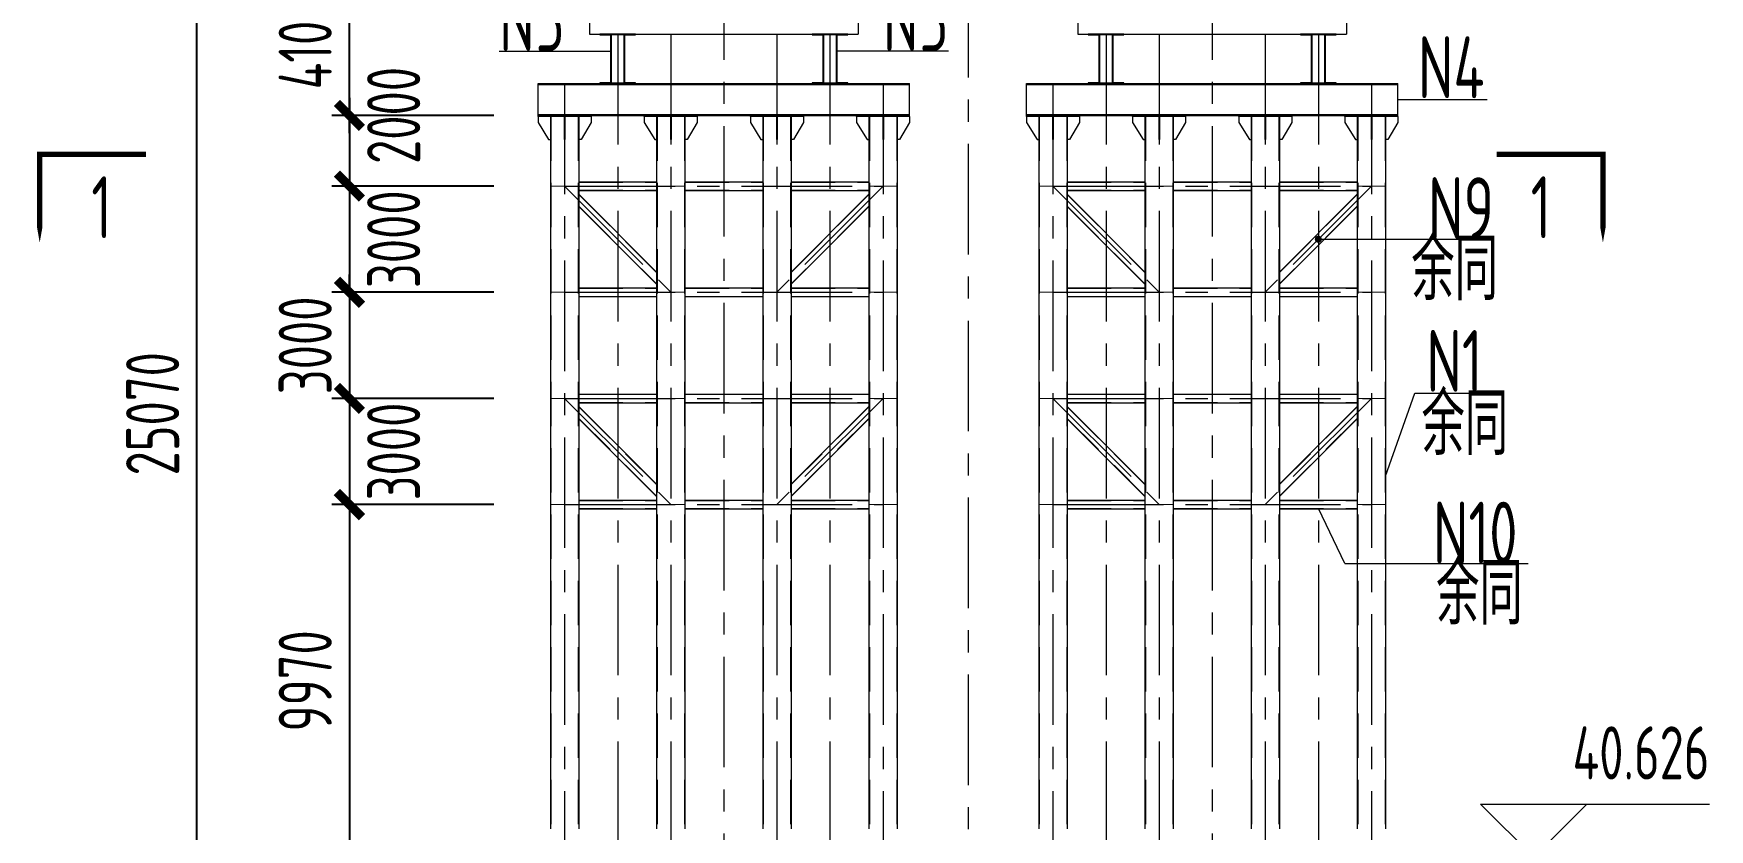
# Model space of a CAD drawing. Extents: x -2876908 to 633791, y -1383861 to 872234.
# Drawn here: x -1196440 to -1149081, y -336031 to -313532 of the extents above; entities that cross this region are included whole.
import ezdxf
from ezdxf.enums import TextEntityAlignment as Align

# ---------------------------------------------------------------- set-up
doc = ezdxf.new("R2010")
doc.units = 0
doc.header["$LTSCALE"] = 5
doc.header["$MEASUREMENT"] = 0
for name, pattern in [('CENTER', [2, 1.25, -0.25, 0.25, -0.25]), ('DASH', [0.35, 0.25, -0.1]), ('DASHED', [0.75, 0.5, -0.25])]:
    doc.linetypes.add(name, pattern=pattern)
doc.layers.get('0').update_dxf_attribs({"linetype": 'CONTINUOUS', "lineweight": 25})
doc.layers.get('DEFPOINTS').update_dxf_attribs({"color": 35, "linetype": 'CONTINUOUS', "lineweight": 13})
for name, color, linetype, lineweight in [('3中心线', 6, 'CENTER', 18), ('4虚线', 2, 'DASHED', 18), ('5标注', 3, 'CONTINUOUS', 15), ('6文本', 7, 'CONTINUOUS', 15), ('8轮廓线', 4, 'CONTINUOUS', 15), ('DIM', 3, 'CONTINUOUS', 0), ('REIND', 1, 'CONTINUOUS', 0), ('THIN', 7, 'CONTINUOUS', 0)]:
    doc.layers.add(name, color=color, linetype=linetype, lineweight=lineweight)
doc.styles.add('TSSD_Dimension', font='tssdeng.shx', dxfattribs={"width": 0.7, "bigfont": 'hztxt.shx'})
doc.styles.add('TSSD_NORM', font='tssdeng.shx', dxfattribs={"width": 0.7, "bigfont": 'hztxt.shx'})
doc.dimstyles.new('TSSD_100_100', dxfattribs={"dimtxt": 300, "dimasz": 100, "dimexe": 100, "dimexo": 250, "dimgap": 100, "dimtad": 1, "dimdec": 0, "dimzin": 0, "dimdsep": 46, "dimtxsty": 'TSSD_Dimension', "dimblk": 'ARCHTICK', "dimblk1": 'ARCHTICK', "dimblk2": 'ARCHTICK', "dimcen": 0, "dimdle": 100, "dimclrt": 7, "dimadec": 0, "dimazin": 0, "dimtfac": 1, "dimtdec": 0, "dimtix": 1, "dimtmove": 2, "dimatfit": 3, "dimfxl": 1, "dimtolj": 1, "dimtzin": 0, "dimarcsym": 0})

# ---------------------------------------------------------------- blocks, each defined once
blk = doc.blocks.new('_ArchTick')
at = {"color": 0, "linetype": 'ByBlock', "const_width": 0.5}
blk.add_lwpolyline([(-0.707, -0.707), (0.707, 0.707)], dxfattribs=at)
blk = doc.blocks.new('*D2017')
at = {"layer": 'DEFPOINTS', "color": 0, "transparency": 16777216}
for p in [(-1187513, -311747), (-1182183, -311747), (-1182183, -315847)]:
    blk.add_point(p, dxfattribs=at)
at = {"layer": 'DIM', "color": 0, "lineweight": -2, "transparency": 16777216}
for p, q in [((-1187513, -316347), (-1187513, -311247)), ((-1183433, -311747), (-1188013, -311747)), ((-1183433, -315847), (-1188013, -315847))]:
    blk.add_line(p, q, dxfattribs=at)
at = {"layer": 'DIM', "color": 0, "lineweight": -2, "transparency": 16777216, "xscale": 500, "yscale": 500, "zscale": 500}
for p, rotation in [((-1187513, -311747), 90), ((-1187513, -315847), 270)]:
    blk.add_blockref('_ArchTick', p, dxfattribs=dict(at, rotation=rotation))
at = {"layer": 'DIM', "color": 7, "transparency": 16777216, "insert": (-1188763, -313797), "char_height": 1500, "attachment_point": 5, "rotation": 90, "style": 'TSSD_Dimension'}
blk.add_mtext('\\A1;4100', dxfattribs=at)
blk = doc.blocks.new('*D2018')
at = {"layer": 'DEFPOINTS', "color": 0, "transparency": 16777216}
for p in [(-1182183, -315847), (-1187513, -317847), (-1182183, -317847)]:
    blk.add_point(p, dxfattribs=at)
at = {"layer": 'DIM', "color": 0, "lineweight": -2, "transparency": 16777216}
for p, q in [((-1187513, -315347), (-1187513, -318347)), ((-1183433, -315847), (-1188013, -315847)), ((-1183433, -317847), (-1188013, -317847))]:
    blk.add_line(p, q, dxfattribs=at)
at = {"layer": 'DIM', "color": 0, "lineweight": -2, "transparency": 16777216, "xscale": 500, "yscale": 500, "zscale": 500}
for p, rotation in [((-1187513, -315847), 90), ((-1187513, -317847), 270)]:
    blk.add_blockref('_ArchTick', p, dxfattribs=dict(at, rotation=rotation))
at = {"layer": 'DIM', "color": 7, "transparency": 16777216, "insert": (-1186263, -315847), "char_height": 1500, "attachment_point": 5, "rotation": 90, "style": 'TSSD_Dimension'}
blk.add_mtext('\\A1;2000', dxfattribs=at)
blk = doc.blocks.new('*D2019')
at = {"layer": 'DEFPOINTS', "color": 0, "transparency": 16777216}
for p in [(-1182183, -317847), (-1187513, -320847), (-1182183, -320847)]:
    blk.add_point(p, dxfattribs=at)
at = {"layer": 'DIM', "color": 0, "lineweight": -2, "transparency": 16777216}
for p, q in [((-1187513, -317347), (-1187513, -321347)), ((-1183433, -317847), (-1188013, -317847)), ((-1183433, -320847), (-1188013, -320847))]:
    blk.add_line(p, q, dxfattribs=at)
at = {"layer": 'DIM', "color": 0, "lineweight": -2, "transparency": 16777216, "xscale": 500, "yscale": 500, "zscale": 500}
for p, rotation in [((-1187513, -317847), 90), ((-1187513, -320847), 270)]:
    blk.add_blockref('_ArchTick', p, dxfattribs=dict(at, rotation=rotation))
at = {"layer": 'DIM', "color": 7, "transparency": 16777216, "insert": (-1186263, -319347), "char_height": 1500, "attachment_point": 5, "rotation": 90, "style": 'TSSD_Dimension'}
blk.add_mtext('\\A1;3000', dxfattribs=at)
blk = doc.blocks.new('*D2020')
at = {"layer": 'DEFPOINTS', "color": 0, "transparency": 16777216}
for p in [(-1182183, -320847), (-1187513, -323847), (-1182183, -323847)]:
    blk.add_point(p, dxfattribs=at)
at = {"layer": 'DIM', "color": 0, "lineweight": -2, "transparency": 16777216}
for p, q in [((-1187513, -320847), (-1187513, -320347)), ((-1183433, -320847), (-1188013, -320847)), ((-1187513, -320847), (-1187513, -323847)), ((-1183433, -323847), (-1188013, -323847)), ((-1187513, -323847), (-1187513, -324347))]:
    blk.add_line(p, q, dxfattribs=at)
at = {"layer": 'DIM', "color": 0, "lineweight": -2, "transparency": 16777216, "xscale": 500, "yscale": 500, "zscale": 500}
for p, rotation in [((-1187513, -320847), 270), ((-1187513, -323847), 90)]:
    blk.add_blockref('_ArchTick', p, dxfattribs=dict(at, rotation=rotation))
at = {"layer": 'DIM', "color": 7, "transparency": 16777216, "insert": (-1188763, -322347), "char_height": 1500, "attachment_point": 5, "rotation": 90, "style": 'TSSD_Dimension'}
blk.add_mtext('\\A1;3000', dxfattribs=at)
blk = doc.blocks.new('*D2021')
at = {"layer": 'DEFPOINTS', "color": 0, "transparency": 16777216}
for p in [(-1182183, -323847), (-1187513, -326847), (-1182183, -326847)]:
    blk.add_point(p, dxfattribs=at)
at = {"layer": 'DIM', "color": 0, "lineweight": -2, "transparency": 16777216}
for p, q in [((-1187513, -323347), (-1187513, -327347)), ((-1183433, -323847), (-1188013, -323847)), ((-1183433, -326847), (-1188013, -326847))]:
    blk.add_line(p, q, dxfattribs=at)
at = {"layer": 'DIM', "color": 0, "lineweight": -2, "transparency": 16777216, "xscale": 500, "yscale": 500, "zscale": 500}
for p, rotation in [((-1187513, -323847), 90), ((-1187513, -326847), 270)]:
    blk.add_blockref('_ArchTick', p, dxfattribs=dict(at, rotation=rotation))
at = {"layer": 'DIM', "color": 7, "transparency": 16777216, "insert": (-1186263, -325347), "char_height": 1500, "attachment_point": 5, "rotation": 90, "style": 'TSSD_Dimension'}
blk.add_mtext('\\A1;3000', dxfattribs=at)
blk = doc.blocks.new('*D2022')
at = {"layer": 'DEFPOINTS', "color": 0, "transparency": 16777216}
for p in [(-1182183, -326847), (-1187513, -336816), (-1182183, -336816)]:
    blk.add_point(p, dxfattribs=at)
at = {"layer": 'DIM', "color": 0, "lineweight": -2, "transparency": 16777216}
for p, q in [((-1187513, -326347), (-1187513, -337316)), ((-1183433, -326847), (-1188013, -326847)), ((-1183433, -336816), (-1188013, -336816))]:
    blk.add_line(p, q, dxfattribs=at)
at = {"layer": 'DIM', "color": 0, "lineweight": -2, "transparency": 16777216, "xscale": 500, "yscale": 500, "zscale": 500}
for p, rotation in [((-1187513, -326847), 90), ((-1187513, -336816), 270)]:
    blk.add_blockref('_ArchTick', p, dxfattribs=dict(at, rotation=rotation))
at = {"layer": 'DIM', "color": 7, "transparency": 16777216, "insert": (-1188763, -331831), "char_height": 1500, "attachment_point": 5, "rotation": 90, "style": 'TSSD_Dimension'}
blk.add_mtext('\\A1;9970', dxfattribs=at)
blk = doc.blocks.new('*D2024')
at = {"layer": 'DEFPOINTS', "color": 0, "transparency": 16777216}
for p in [(-1191824, -311747), (-1182183, -311747), (-1182183, -336816)]:
    blk.add_point(p, dxfattribs=at)
at = {"layer": 'DIM', "color": 0, "lineweight": -2, "transparency": 16777216}
for p, q in [((-1191824, -337316), (-1191824, -311247)), ((-1183433, -311747), (-1192324, -311747)), ((-1183433, -336816), (-1192324, -336816))]:
    blk.add_line(p, q, dxfattribs=at)
at = {"layer": 'DIM', "color": 0, "lineweight": -2, "transparency": 16777216, "xscale": 500, "yscale": 500, "zscale": 500}
for p, rotation in [((-1191824, -311747), 90), ((-1191824, -336816), 270)]:
    blk.add_blockref('_ArchTick', p, dxfattribs=dict(at, rotation=rotation))
at = {"layer": 'DIM', "color": 7, "transparency": 16777216, "insert": (-1193074, -324281), "char_height": 1500, "attachment_point": 5, "rotation": 90, "style": 'TSSD_Dimension'}
blk.add_mtext('\\A1;25070', dxfattribs=at)

msp = doc.modelspace()

# ---------------------------------------------------------------- linework, layer by layer
at = {"layer": '3中心线', "ltscale": 500}
for p, q in [((-1170033.179, -291651.397), (-1170033.179, -368699.981)), ((-1176933.176, -311146.636), (-1176933.176, -356817.124)), ((-1163133.182, -311146.636), (-1163133.182, -356817.124)), ((-1179933.176, -313546.636), (-1179933.176, -356817.124)), ((-1178433.176, -313546.636), (-1178433.176, -356817.124)), ((-1175433.176, -313546.636), (-1175433.176, -356817.124)), ((-1173933.176, -313546.636), (-1173933.176, -356817.124)), ((-1166133.182, -313546.636), (-1166133.182, -356817.124)), ((-1164633.182, -313546.636), (-1164633.182, -356817.124)), ((-1161633.182, -313546.636), (-1161633.182, -356817.124)), ((-1160133.182, -313546.636), (-1160133.182, -356817.124)), ((-1181433.176, -314946.636), (-1181433.176, -356817.124)), ((-1172433.176, -314946.636), (-1172433.176, -356817.124)), ((-1167633.182, -314946.636), (-1167633.182, -356817.124)), ((-1158633.182, -314946.636), (-1158633.182, -356817.124)), ((-1181433.176, -317846.636), (-1172433.176, -317846.636)), ((-1181433.176, -317846.636), (-1178433.176, -320846.636)), ((-1172433.176, -317846.636), (-1175433.176, -320846.636)), ((-1167633.182, -317846.636), (-1158633.182, -317846.636)), ((-1167633.182, -317846.636), (-1164633.182, -320846.636)), ((-1158633.182, -317846.636), (-1161633.182, -320846.636)), ((-1181433.176, -320846.636), (-1172433.176, -320846.636)), ((-1167633.182, -320846.636), (-1158633.182, -320846.636)), ((-1181433.176, -323846.636), (-1172433.176, -323846.636)), ((-1181433.176, -323846.636), (-1178433.176, -326846.636)), ((-1172433.176, -323846.636), (-1175433.176, -326846.636)), ((-1167633.182, -323846.636), (-1158633.182, -323846.636)), ((-1167633.182, -323846.636), (-1164633.182, -326846.636)), ((-1158633.182, -323846.636), (-1161633.182, -326846.636)), ((-1181433.176, -326846.636), (-1172433.176, -326846.636)), ((-1167633.182, -326846.636), (-1158633.182, -326846.636))]:
    msp.add_line(p, q, dxfattribs=at)
at = {"layer": '4虚线', "ltscale": 500}
for p, q in [((-1181821.176, -315876.636), (-1181821.176, -356817.124)), ((-1181045.176, -315876.636), (-1181045.176, -356817.124)), ((-1178821.176, -315876.636), (-1178821.176, -356817.124)), ((-1178045.176, -315876.636), (-1178045.176, -356817.124)), ((-1175821.176, -315876.636), (-1175821.176, -356817.124)), ((-1175045.176, -315876.636), (-1175045.176, -356817.124)), ((-1172821.176, -315876.636), (-1172821.176, -356817.124)), ((-1172045.176, -315876.636), (-1172045.176, -356817.124)), ((-1168021.182, -315876.636), (-1168021.182, -356817.124)), ((-1167245.182, -315876.636), (-1167245.182, -356817.124)), ((-1165021.182, -315876.636), (-1165021.182, -356817.124)), ((-1164245.182, -315876.636), (-1164245.182, -356817.124)), ((-1162021.182, -315876.636), (-1162021.182, -356817.124)), ((-1161245.182, -315876.636), (-1161245.182, -356817.124)), ((-1159021.182, -315876.636), (-1159021.182, -356817.124)), ((-1158245.182, -315876.636), (-1158245.182, -356817.124)), ((-1181033.176, -317730.636), (-1178833.176, -317730.636)), ((-1178033.176, -317730.636), (-1175833.176, -317730.636)), ((-1175033.176, -317730.636), (-1172833.176, -317730.636)), ((-1167233.182, -317730.636), (-1165033.182, -317730.636)), ((-1164233.182, -317730.636), (-1162033.182, -317730.636)), ((-1161233.182, -317730.636), (-1159033.182, -317730.636)), ((-1181033.176, -317962.636), (-1178833.176, -317962.636)), ((-1181033.176, -318082.587), (-1178833.176, -320282.587)), ((-1178033.176, -317962.636), (-1175833.176, -317962.636)), ((-1175033.176, -317962.636), (-1172833.176, -317962.636)), ((-1172833.176, -318082.587), (-1175033.176, -320282.587)), ((-1167233.182, -317962.636), (-1165033.182, -317962.636)), ((-1167233.182, -318082.587), (-1165033.182, -320282.587)), ((-1164233.182, -317962.636), (-1162033.182, -317962.636)), ((-1161233.182, -317962.636), (-1159033.182, -317962.636)), ((-1159033.182, -318082.587), (-1161233.182, -320282.587)), ((-1181033.176, -318410.685), (-1178833.176, -320610.685)), ((-1172833.176, -318410.685), (-1175033.176, -320610.685)), ((-1167233.182, -318410.685), (-1165033.182, -320610.685)), ((-1159033.182, -318410.685), (-1161233.182, -320610.685)), ((-1181033.176, -320730.636), (-1178833.176, -320730.636)), ((-1181033.176, -320962.636), (-1178833.176, -320962.636)), ((-1178033.176, -320730.636), (-1175833.176, -320730.636)), ((-1178033.176, -320962.636), (-1175833.176, -320962.636)), ((-1175033.176, -320730.636), (-1172833.176, -320730.636)), ((-1175033.176, -320962.636), (-1172833.176, -320962.636)), ((-1167233.182, -320730.636), (-1165033.182, -320730.636)), ((-1167233.182, -320962.636), (-1165033.182, -320962.636)), ((-1164233.182, -320730.636), (-1162033.182, -320730.636)), ((-1164233.182, -320962.636), (-1162033.182, -320962.636)), ((-1161233.182, -320730.636), (-1159033.182, -320730.636)), ((-1161233.182, -320962.636), (-1159033.182, -320962.636)), ((-1181033.176, -323730.636), (-1178833.176, -323730.636)), ((-1178033.176, -323730.636), (-1175833.176, -323730.636)), ((-1175033.176, -323730.636), (-1172833.176, -323730.636)), ((-1167233.182, -323730.636), (-1165033.182, -323730.636)), ((-1164233.182, -323730.636), (-1162033.182, -323730.636)), ((-1161233.182, -323730.636), (-1159033.182, -323730.636)), ((-1181033.176, -323962.636), (-1178833.176, -323962.636)), ((-1181033.176, -324082.587), (-1178833.176, -326282.587)), ((-1181033.176, -324410.685), (-1178833.176, -326610.685)), ((-1178033.176, -323962.636), (-1175833.176, -323962.636)), ((-1175033.176, -323962.636), (-1172833.176, -323962.636)), ((-1172833.176, -324082.587), (-1175033.176, -326282.587)), ((-1172833.176, -324410.685), (-1175033.176, -326610.685)), ((-1167233.182, -323962.636), (-1165033.182, -323962.636)), ((-1167233.182, -324082.587), (-1165033.182, -326282.587)), ((-1167233.182, -324410.685), (-1165033.182, -326610.685)), ((-1164233.182, -323962.636), (-1162033.182, -323962.636)), ((-1161233.182, -323962.636), (-1159033.182, -323962.636)), ((-1159033.182, -324082.587), (-1161233.182, -326282.587)), ((-1159033.182, -324410.685), (-1161233.182, -326610.685)), ((-1181033.176, -326730.636), (-1178833.176, -326730.636)), ((-1178033.176, -326730.636), (-1175833.176, -326730.636)), ((-1175033.176, -326730.636), (-1172833.176, -326730.636)), ((-1167233.182, -326730.636), (-1165033.182, -326730.636)), ((-1164233.182, -326730.636), (-1162033.182, -326730.636)), ((-1161233.182, -326730.636), (-1159033.182, -326730.636)), ((-1181033.176, -326962.636), (-1178833.176, -326962.636)), ((-1178033.176, -326962.636), (-1175833.176, -326962.636)), ((-1175033.176, -326962.636), (-1172833.176, -326962.636)), ((-1167233.182, -326962.636), (-1165033.182, -326962.636)), ((-1164233.182, -326962.636), (-1162033.182, -326962.636)), ((-1161233.182, -326962.636), (-1159033.182, -326962.636))]:
    msp.add_line(p, q, dxfattribs=at)
at = {"layer": '5标注'}
for p, q in [((-1183283.07, -314029), (-1180133.176, -314029)), ((-1170583.282, -314029), (-1173733.176, -314029)), ((-1157883.182, -315396.636), (-1155364.856, -315396.636)), ((-1160133.182, -319346.636), (-1155339.074, -319346.636)), ((-1159385.673, -328516.027), (-1160133.182, -326962.636)), ((-1159385.673, -328516.027), (-1154208.288, -328516.027))]:
    msp.add_line(p, q, dxfattribs=at)
at = {"layer": '5标注', "flags": 128}
for points in [[(-1193265.204, -316942.849, 150, 150, 0), (-1196265.204, -316942.849, 150, 150, 0), (-1196265.204, -318442.849, 350, 0, 0), (-1196265.204, -319442.849, 0, 0, 0)], [(-1155091.838, -316942.849, 150, 150, 0), (-1152091.838, -316942.849, 150, 150, 0), (-1152091.838, -318442.849, 350, 0, 0), (-1152091.838, -319442.849, 0, 0, 0)]]:
    msp.add_lwpolyline(points, format="xyseb", dxfattribs=at)
at = {"layer": '5标注', "linetype": 'DASH', "ltscale": 100, "const_width": 30, "flags": 128}
for points in [[(-1181833.176, -317846.636), (-1181033.176, -317846.636)], [(-1178833.176, -317846.636), (-1178033.176, -317846.636)], [(-1175833.176, -317846.636), (-1175033.176, -317846.636)], [(-1172833.176, -317846.636), (-1172033.176, -317846.636)], [(-1168033.182, -317846.636), (-1167233.182, -317846.636)], [(-1165033.182, -317846.636), (-1164233.182, -317846.636)], [(-1162033.182, -317846.636), (-1161233.182, -317846.636)], [(-1159033.182, -317846.636), (-1158233.182, -317846.636)], [(-1181833.176, -320846.636), (-1181033.176, -320846.636)], [(-1178833.176, -320846.636), (-1178033.176, -320846.636)], [(-1175833.176, -320846.636), (-1175033.176, -320846.636)], [(-1172833.176, -320846.636), (-1172033.176, -320846.636)], [(-1168033.182, -320846.636), (-1167233.182, -320846.636)], [(-1165033.182, -320846.636), (-1164233.182, -320846.636)], [(-1162033.182, -320846.636), (-1161233.182, -320846.636)], [(-1159033.182, -320846.636), (-1158233.182, -320846.636)], [(-1181833.176, -323846.636), (-1181033.176, -323846.636)], [(-1178833.176, -323846.636), (-1178033.176, -323846.636)], [(-1175833.176, -323846.636), (-1175033.176, -323846.636)], [(-1172833.176, -323846.636), (-1172033.176, -323846.636)], [(-1168033.182, -323846.636), (-1167233.182, -323846.636)], [(-1165033.182, -323846.636), (-1164233.182, -323846.636)], [(-1162033.182, -323846.636), (-1161233.182, -323846.636)], [(-1159033.182, -323846.636), (-1158233.182, -323846.636)], [(-1181833.176, -326846.636), (-1181033.176, -326846.636)], [(-1178833.176, -326846.636), (-1178033.176, -326846.636)], [(-1175833.176, -326846.636), (-1175033.176, -326846.636)], [(-1172833.176, -326846.636), (-1172033.176, -326846.636)], [(-1168033.182, -326846.636), (-1167233.182, -326846.636)], [(-1165033.182, -326846.636), (-1164233.182, -326846.636)], [(-1162033.182, -326846.636), (-1161233.182, -326846.636)], [(-1159033.182, -326846.636), (-1158233.182, -326846.636)]]:
    msp.add_lwpolyline(points, dxfattribs=at)
at = {"layer": '5标注'}
msp.add_lwpolyline([(-1158233.182, -326046.477), (-1157410.087, -323696.291), (-1155057.972, -323696.291)], dxfattribs=at)
at = {"layer": '8轮廓线'}
for p, q in [((-1180733.176, -311746.636), (-1180733.176, -313546.636)), ((-1173133.176, -311746.636), (-1173133.176, -313546.636)), ((-1166933.182, -311746.636), (-1166933.182, -313546.636)), ((-1159333.182, -311746.636), (-1159333.182, -313546.636)), ((-1180733.176, -313546.636), (-1173133.176, -313546.636)), ((-1166933.182, -313546.636), (-1159333.182, -313546.636)), ((-1182183.176, -315846.636), (-1182183.176, -314946.636)), ((-1182183.176, -314946.636), (-1171683.176, -314946.636)), ((-1182183.176, -314970.636), (-1171683.176, -314970.636)), ((-1171683.176, -315846.636), (-1171683.176, -314946.636)), ((-1168383.182, -315846.636), (-1168383.182, -314946.636)), ((-1168383.182, -314946.636), (-1157883.182, -314946.636)), ((-1168383.182, -314970.636), (-1157883.182, -314970.636)), ((-1157883.182, -315846.636), (-1157883.182, -314946.636)), ((-1182183.176, -315822.636), (-1171683.176, -315822.636)), ((-1182183.176, -315876.636), (-1182183.176, -315846.636)), ((-1182183.176, -315846.636), (-1180683.176, -315846.636)), ((-1182183.176, -315846.636), (-1171683.176, -315846.636)), ((-1180683.176, -315876.636), (-1182183.176, -315876.636)), ((-1182183.176, -315876.636), (-1182183.176, -316046.636)), ((-1181833.176, -315876.636), (-1181833.176, -336016.318)), ((-1181443.176, -315876.636), (-1181443.176, -316526.636)), ((-1181423.176, -315876.636), (-1181423.176, -316526.636)), ((-1181033.176, -315876.636), (-1181033.176, -336016.318)), ((-1180683.176, -315876.636), (-1180683.176, -315846.636)), ((-1180683.176, -315876.636), (-1180683.176, -316046.636)), ((-1179183.176, -315876.636), (-1179183.176, -315846.636)), ((-1179183.176, -315846.636), (-1177683.176, -315846.636)), ((-1177683.176, -315876.636), (-1179183.176, -315876.636)), ((-1179183.176, -315876.636), (-1179183.176, -316046.636)), ((-1178833.176, -315876.636), (-1178833.176, -336016.318)), ((-1178443.176, -315876.636), (-1178443.176, -316526.636)), ((-1178423.176, -315876.636), (-1178423.176, -316526.636)), ((-1178033.176, -315876.636), (-1178033.176, -336016.318)), ((-1177683.176, -315876.636), (-1177683.176, -315846.636)), ((-1177683.176, -315876.636), (-1177683.176, -316046.636)), ((-1176183.176, -315876.636), (-1176183.176, -315846.636)), ((-1176183.176, -315846.636), (-1174683.176, -315846.636)), ((-1174683.176, -315876.636), (-1176183.176, -315876.636)), ((-1176183.176, -315876.636), (-1176183.176, -316046.636)), ((-1175833.176, -315876.636), (-1175833.176, -336016.318)), ((-1175443.176, -315876.636), (-1175443.176, -316526.636)), ((-1175423.176, -315876.636), (-1175423.176, -316526.636)), ((-1175033.176, -315876.636), (-1175033.176, -336016.318)), ((-1174683.176, -315876.636), (-1174683.176, -315846.636)), ((-1174683.176, -315876.636), (-1174683.176, -316046.636)), ((-1173183.176, -315876.636), (-1173183.176, -315846.636)), ((-1173183.176, -315846.636), (-1171683.176, -315846.636)), ((-1171683.176, -315876.636), (-1173183.176, -315876.636)), ((-1173183.176, -315876.636), (-1173183.176, -316046.636)), ((-1172833.176, -315876.636), (-1172833.176, -336016.318)), ((-1172443.176, -315876.636), (-1172443.176, -316526.636)), ((-1172423.176, -315876.636), (-1172423.176, -316526.636)), ((-1172033.176, -315876.636), (-1172033.176, -336016.318)), ((-1171683.176, -315876.636), (-1171683.176, -315846.636)), ((-1171683.176, -315876.636), (-1171683.176, -316046.636)), ((-1168383.182, -315822.636), (-1157883.182, -315822.636)), ((-1168383.182, -315876.636), (-1168383.182, -315846.636)), ((-1168383.182, -315846.636), (-1166883.182, -315846.636)), ((-1168383.182, -315846.636), (-1157883.182, -315846.636)), ((-1166883.182, -315876.636), (-1168383.182, -315876.636)), ((-1168383.182, -315876.636), (-1168383.182, -316046.636)), ((-1168033.182, -315876.636), (-1168033.182, -336016.318)), ((-1167643.182, -315876.636), (-1167643.182, -316526.636)), ((-1167623.182, -315876.636), (-1167623.182, -316526.636)), ((-1167233.182, -315876.636), (-1167233.182, -336016.318)), ((-1166883.182, -315876.636), (-1166883.182, -315846.636)), ((-1166883.182, -315876.636), (-1166883.182, -316046.636)), ((-1165383.182, -315876.636), (-1165383.182, -315846.636)), ((-1165383.182, -315846.636), (-1163883.182, -315846.636)), ((-1163883.182, -315876.636), (-1165383.182, -315876.636)), ((-1165383.182, -315876.636), (-1165383.182, -316046.636)), ((-1165033.182, -315876.636), (-1165033.182, -336016.318)), ((-1164643.182, -315876.636), (-1164643.182, -316526.636)), ((-1164623.182, -315876.636), (-1164623.182, -316526.636)), ((-1164233.182, -315876.636), (-1164233.182, -336016.318)), ((-1163883.182, -315876.636), (-1163883.182, -315846.636)), ((-1163883.182, -315876.636), (-1163883.182, -316046.636)), ((-1162383.182, -315876.636), (-1162383.182, -315846.636)), ((-1162383.182, -315846.636), (-1160883.182, -315846.636)), ((-1160883.182, -315876.636), (-1162383.182, -315876.636)), ((-1162383.182, -315876.636), (-1162383.182, -316046.636)), ((-1162033.182, -315876.636), (-1162033.182, -336016.318)), ((-1161643.182, -315876.636), (-1161643.182, -316526.636)), ((-1161623.182, -315876.636), (-1161623.182, -316526.636)), ((-1161233.182, -315876.636), (-1161233.182, -336016.318)), ((-1160883.182, -315876.636), (-1160883.182, -315846.636)), ((-1160883.182, -315876.636), (-1160883.182, -316046.636)), ((-1159383.182, -315876.636), (-1159383.182, -315846.636)), ((-1159383.182, -315846.636), (-1157883.182, -315846.636)), ((-1157883.182, -315876.636), (-1159383.182, -315876.636)), ((-1159383.182, -315876.636), (-1159383.182, -316046.636)), ((-1159033.182, -315876.636), (-1159033.182, -336016.318)), ((-1158643.182, -315876.636), (-1158643.182, -316526.636)), ((-1158623.182, -315876.636), (-1158623.182, -316526.636)), ((-1158233.182, -315876.636), (-1158233.182, -336016.318)), ((-1157883.182, -315876.636), (-1157883.182, -315846.636)), ((-1157883.182, -315876.636), (-1157883.182, -316046.636)), ((-1182183.176, -316046.636), (-1181883.176, -316526.636)), ((-1180683.176, -316046.636), (-1180967.472, -316526.636)), ((-1179183.176, -316046.636), (-1178883.176, -316526.636)), ((-1177683.176, -316046.636), (-1177967.472, -316526.636)), ((-1176183.176, -316046.636), (-1175883.176, -316526.636)), ((-1174683.176, -316046.636), (-1174967.472, -316526.636)), ((-1173183.176, -316046.636), (-1172883.176, -316526.636)), ((-1171683.176, -316046.636), (-1171967.472, -316526.636)), ((-1168383.182, -316046.636), (-1168083.182, -316526.636)), ((-1166883.182, -316046.636), (-1167167.478, -316526.636)), ((-1165383.182, -316046.636), (-1165083.182, -316526.636)), ((-1163883.182, -316046.636), (-1164167.478, -316526.636)), ((-1162383.182, -316046.636), (-1162083.182, -316526.636)), ((-1160883.182, -316046.636), (-1161167.478, -316526.636)), ((-1159383.182, -316046.636), (-1159083.182, -316526.636)), ((-1157883.182, -316046.636), (-1158167.478, -316526.636)), ((-1181883.176, -316526.636), (-1181833.176, -316526.636)), ((-1181423.176, -316526.636), (-1181443.176, -316526.636)), ((-1180967.472, -316526.636), (-1181033.176, -316526.636)), ((-1178883.176, -316526.636), (-1178833.176, -316526.636)), ((-1178423.176, -316526.636), (-1178443.176, -316526.636)), ((-1177967.472, -316526.636), (-1178033.176, -316526.636)), ((-1175883.176, -316526.636), (-1175833.176, -316526.636)), ((-1175423.176, -316526.636), (-1175443.176, -316526.636)), ((-1174967.472, -316526.636), (-1175033.176, -316526.636)), ((-1172883.176, -316526.636), (-1172833.176, -316526.636)), ((-1172423.176, -316526.636), (-1172443.176, -316526.636)), ((-1171967.472, -316526.636), (-1172033.176, -316526.636)), ((-1168083.182, -316526.636), (-1168033.182, -316526.636)), ((-1167623.182, -316526.636), (-1167643.182, -316526.636)), ((-1167167.478, -316526.636), (-1167233.182, -316526.636)), ((-1165083.182, -316526.636), (-1165033.182, -316526.636)), ((-1164623.182, -316526.636), (-1164643.182, -316526.636)), ((-1164167.478, -316526.636), (-1164233.182, -316526.636)), ((-1162083.182, -316526.636), (-1162033.182, -316526.636)), ((-1161623.182, -316526.636), (-1161643.182, -316526.636)), ((-1161167.478, -316526.636), (-1161233.182, -316526.636)), ((-1159083.182, -316526.636), (-1159033.182, -316526.636)), ((-1158623.182, -316526.636), (-1158643.182, -316526.636)), ((-1158167.478, -316526.636), (-1158233.182, -316526.636)), ((-1181033.176, -317724.136), (-1178833.176, -317724.136)), ((-1178033.176, -317724.136), (-1175833.176, -317724.136)), ((-1175033.176, -317724.136), (-1172833.176, -317724.136)), ((-1167233.182, -317724.136), (-1165033.182, -317724.136)), ((-1164233.182, -317724.136), (-1162033.182, -317724.136)), ((-1161233.182, -317724.136), (-1159033.182, -317724.136)), ((-1181033.176, -317969.136), (-1178833.176, -317969.136)), ((-1181033.176, -318073.395), (-1178833.176, -320273.395)), ((-1178033.176, -317969.136), (-1175833.176, -317969.136)), ((-1175033.176, -317969.136), (-1172833.176, -317969.136)), ((-1172833.176, -318073.395), (-1175033.176, -320273.395)), ((-1167233.182, -317969.136), (-1165033.182, -317969.136)), ((-1167233.182, -318073.395), (-1165033.182, -320273.395)), ((-1164233.182, -317969.136), (-1162033.182, -317969.136)), ((-1161233.182, -317969.136), (-1159033.182, -317969.136)), ((-1159033.182, -318073.395), (-1161233.182, -320273.395)), ((-1181033.176, -318419.877), (-1178833.176, -320619.877)), ((-1172833.176, -318419.877), (-1175033.176, -320619.877)), ((-1167233.182, -318419.877), (-1165033.182, -320619.877)), ((-1159033.182, -318419.877), (-1161233.182, -320619.877)), ((-1181033.176, -320724.136), (-1178833.176, -320724.136)), ((-1181033.176, -320969.136), (-1178833.176, -320969.136)), ((-1178033.176, -320724.136), (-1175833.176, -320724.136)), ((-1178033.176, -320969.136), (-1175833.176, -320969.136)), ((-1175033.176, -320724.136), (-1172833.176, -320724.136)), ((-1175033.176, -320969.136), (-1172833.176, -320969.136)), ((-1167233.182, -320724.136), (-1165033.182, -320724.136)), ((-1167233.182, -320969.136), (-1165033.182, -320969.136)), ((-1164233.182, -320724.136), (-1162033.182, -320724.136)), ((-1164233.182, -320969.136), (-1162033.182, -320969.136)), ((-1161233.182, -320724.136), (-1159033.182, -320724.136)), ((-1161233.182, -320969.136), (-1159033.182, -320969.136)), ((-1181033.176, -323724.136), (-1178833.176, -323724.136)), ((-1178033.176, -323724.136), (-1175833.176, -323724.136)), ((-1175033.176, -323724.136), (-1172833.176, -323724.136)), ((-1167233.182, -323724.136), (-1165033.182, -323724.136)), ((-1164233.182, -323724.136), (-1162033.182, -323724.136)), ((-1161233.182, -323724.136), (-1159033.182, -323724.136)), ((-1181033.176, -323969.136), (-1178833.176, -323969.136)), ((-1181033.176, -324073.395), (-1178833.176, -326273.395)), ((-1178033.176, -323969.136), (-1175833.176, -323969.136)), ((-1175033.176, -323969.136), (-1172833.176, -323969.136)), ((-1172833.176, -324073.395), (-1175033.176, -326273.395)), ((-1167233.182, -323969.136), (-1165033.182, -323969.136)), ((-1167233.182, -324073.395), (-1165033.182, -326273.395)), ((-1164233.182, -323969.136), (-1162033.182, -323969.136)), ((-1161233.182, -323969.136), (-1159033.182, -323969.136)), ((-1159033.182, -324073.395), (-1161233.182, -326273.395)), ((-1181033.176, -324419.877), (-1178833.176, -326619.877)), ((-1172833.176, -324419.877), (-1175033.176, -326619.877)), ((-1167233.182, -324419.877), (-1165033.182, -326619.877)), ((-1159033.182, -324419.877), (-1161233.182, -326619.877)), ((-1181033.176, -326724.136), (-1178833.176, -326724.136)), ((-1178033.176, -326724.136), (-1175833.176, -326724.136)), ((-1175033.176, -326724.136), (-1172833.176, -326724.136)), ((-1167233.182, -326724.136), (-1165033.182, -326724.136)), ((-1164233.182, -326724.136), (-1162033.182, -326724.136)), ((-1161233.182, -326724.136), (-1159033.182, -326724.136)), ((-1181033.176, -326969.136), (-1178833.176, -326969.136)), ((-1178033.176, -326969.136), (-1175833.176, -326969.136)), ((-1175033.176, -326969.136), (-1172833.176, -326969.136)), ((-1167233.182, -326969.136), (-1165033.182, -326969.136)), ((-1164233.182, -326969.136), (-1162033.182, -326969.136)), ((-1161233.182, -326969.136), (-1159033.182, -326969.136))]:
    msp.add_line(p, q, dxfattribs=at)
for points in [[(-1180433.176, -314946.636), (-1179433.176, -314946.636), (-1179433.176, -314926.636), (-1179733.176, -314926.636), (-1179733.176, -313566.636), (-1179433.176, -313566.636), (-1179433.176, -313546.636), (-1180433.176, -313546.636), (-1180433.176, -313566.636), (-1180133.176, -313566.636), (-1180133.176, -314926.636), (-1180433.176, -314926.636)], [(-1180113.176, -314926.636), (-1179753.176, -314926.636), (-1179753.176, -313566.636), (-1180113.176, -313566.636)], [(-1174433.176, -314946.636), (-1173433.176, -314946.636), (-1173433.176, -314926.636), (-1173733.176, -314926.636), (-1173733.176, -313566.636), (-1173433.176, -313566.636), (-1173433.176, -313546.636), (-1174433.176, -313546.636), (-1174433.176, -313566.636), (-1174133.176, -313566.636), (-1174133.176, -314926.636), (-1174433.176, -314926.636)], [(-1174113.176, -314926.636), (-1173753.176, -314926.636), (-1173753.176, -313566.636), (-1174113.176, -313566.636)], [(-1166633.182, -314946.636), (-1165633.182, -314946.636), (-1165633.182, -314926.636), (-1165933.182, -314926.636), (-1165933.182, -313566.636), (-1165633.182, -313566.636), (-1165633.182, -313546.636), (-1166633.182, -313546.636), (-1166633.182, -313566.636), (-1166333.182, -313566.636), (-1166333.182, -314926.636), (-1166633.182, -314926.636)], [(-1166313.182, -314926.636), (-1165953.182, -314926.636), (-1165953.182, -313566.636), (-1166313.182, -313566.636)], [(-1160633.182, -314946.636), (-1159633.182, -314946.636), (-1159633.182, -314926.636), (-1159933.182, -314926.636), (-1159933.182, -313566.636), (-1159633.182, -313566.636), (-1159633.182, -313546.636), (-1160633.182, -313546.636), (-1160633.182, -313566.636), (-1160333.182, -313566.636), (-1160333.182, -314926.636), (-1160633.182, -314926.636)], [(-1160313.182, -314926.636), (-1159953.182, -314926.636), (-1159953.182, -313566.636), (-1160313.182, -313566.636)]]:
    msp.add_lwpolyline(points, close=True, dxfattribs=at)
at = {"layer": 'REIND', "const_width": 100}
msp.add_lwpolyline([(-1160183.182, -319346.636, 1), (-1160083.182, -319346.636, 1)], format="xyb", close=True, dxfattribs=at)
at = {"layer": 'THIN'}
for p, q in [((-1154046.905, -336816.318), (-1155546.905, -335316.318)), ((-1155546.905, -335316.318), (-1152546.905, -335316.318)), ((-1154046.905, -336816.318), (-1152546.905, -335316.318)), ((-1152546.905, -335316.318), (-1149080.559, -335316.318))]:
    msp.add_line(p, q, dxfattribs=at)

# ---------------------------------------------------------------- texts
at = {"layer": '5标注', "color": 7, "char_height": 1750, "style": 'TSSD_NORM'}
for s, insert, attachment_point in [('N5', (-1183283.07, -314029), 7), ('N5', (-1170583.282, -314029), 9), ('N4', (-1157321.362, -315364.136), 7), ('N9', (-1157033.993, -319346.636), 7), ('余同', (-1157507.938, -321069.683), 7), ('N1', (-1157080.561, -323663.791), 7), ('余同', (-1157218.602, -325446.291), 7), ('N10', (-1156895.152, -328516.027), 7), ('余同', (-1156807.002, -330239.075), 7)]:
    msp.add_mtext(s, dxfattribs=dict(at, insert=insert, attachment_point=attachment_point))
at = {"layer": '6文本', "style": 'TSSD_NORM', "width": 0.7}
for p in [(-1194515.204, -318442.849), (-1153841.838, -318442.849)]:
    msp.add_text('1', height=1750, dxfattribs=at).set_placement(p, align=Align.MIDDLE_CENTER)
at = {"layer": 'DIM', "color": 7, "style": 'TSSD_Dimension', "width": 0.7}
msp.add_text('40.626', height=1500, dxfattribs=at).set_placement((-1149080.559, -335066.318), align=Align.BOTTOM_RIGHT)

# ---------------------------------------------------------------- dimensions: what is measured, and where the dimension line sits
at = {"layer": 'DIM'}
for base, p1, p2, picture, middle in [((-1191823.599, -311746.636), (-1182183.176, -336816.318), (-1182183.176, -311746.636), '*D2024', (-1193073.599, -324281.477)), ((-1187512.668, -311746.636), (-1182183.176, -315846.636), (-1182183.176, -311746.636), '*D2017', (-1188762.668, -313796.636)), ((-1187512.668, -323846.636), (-1182183.176, -320846.636), (-1182183.176, -323846.636), '*D2020', (-1188762.668, -322346.636)), ((-1187512.668, -336816.318), (-1182183.176, -326846.636), (-1182183.176, -336816.318), '*D2022', (-1188762.668, -331831.477))]:
    dim = msp.add_linear_dim(base=base, p1=p1, p2=p2, angle=90, dimstyle='TSSD_100_100', override={"dimtxt": 1500, "dimasz": 500, "dimexe": 500, "dimexo": 1250, "dimgap": 500, "dimdle": 500}, dxfattribs=at)
    dim.commit()
    dim.dimension.update_dxf_attribs({"geometry": picture, "text_midpoint": middle})
for base, p1, p2, picture, middle in [((-1187512.668, -317846.636), (-1182183.176, -315846.636), (-1182183.176, -317846.636), '*D2018', (-1186262.668, -315846.636)), ((-1187512.668, -320846.636), (-1182183.176, -317846.636), (-1182183.176, -320846.636), '*D2019', (-1186262.668, -319346.636)), ((-1187512.668, -326846.636), (-1182183.176, -323846.636), (-1182183.176, -326846.636), '*D2021', (-1186262.668, -325346.636))]:
    dim = msp.add_linear_dim(base=base, p1=p1, p2=p2, angle=90, dimstyle='TSSD_100_100', override={"dimtxt": 1500, "dimasz": 500, "dimexe": 500, "dimexo": 1250, "dimgap": 500, "dimdle": 500}, dxfattribs=at)
    dim.commit()
    dim.dimension.update_dxf_attribs({"geometry": picture, "text_midpoint": middle, "dimtype": 160})

doc.saveas('drawing.dxf')
